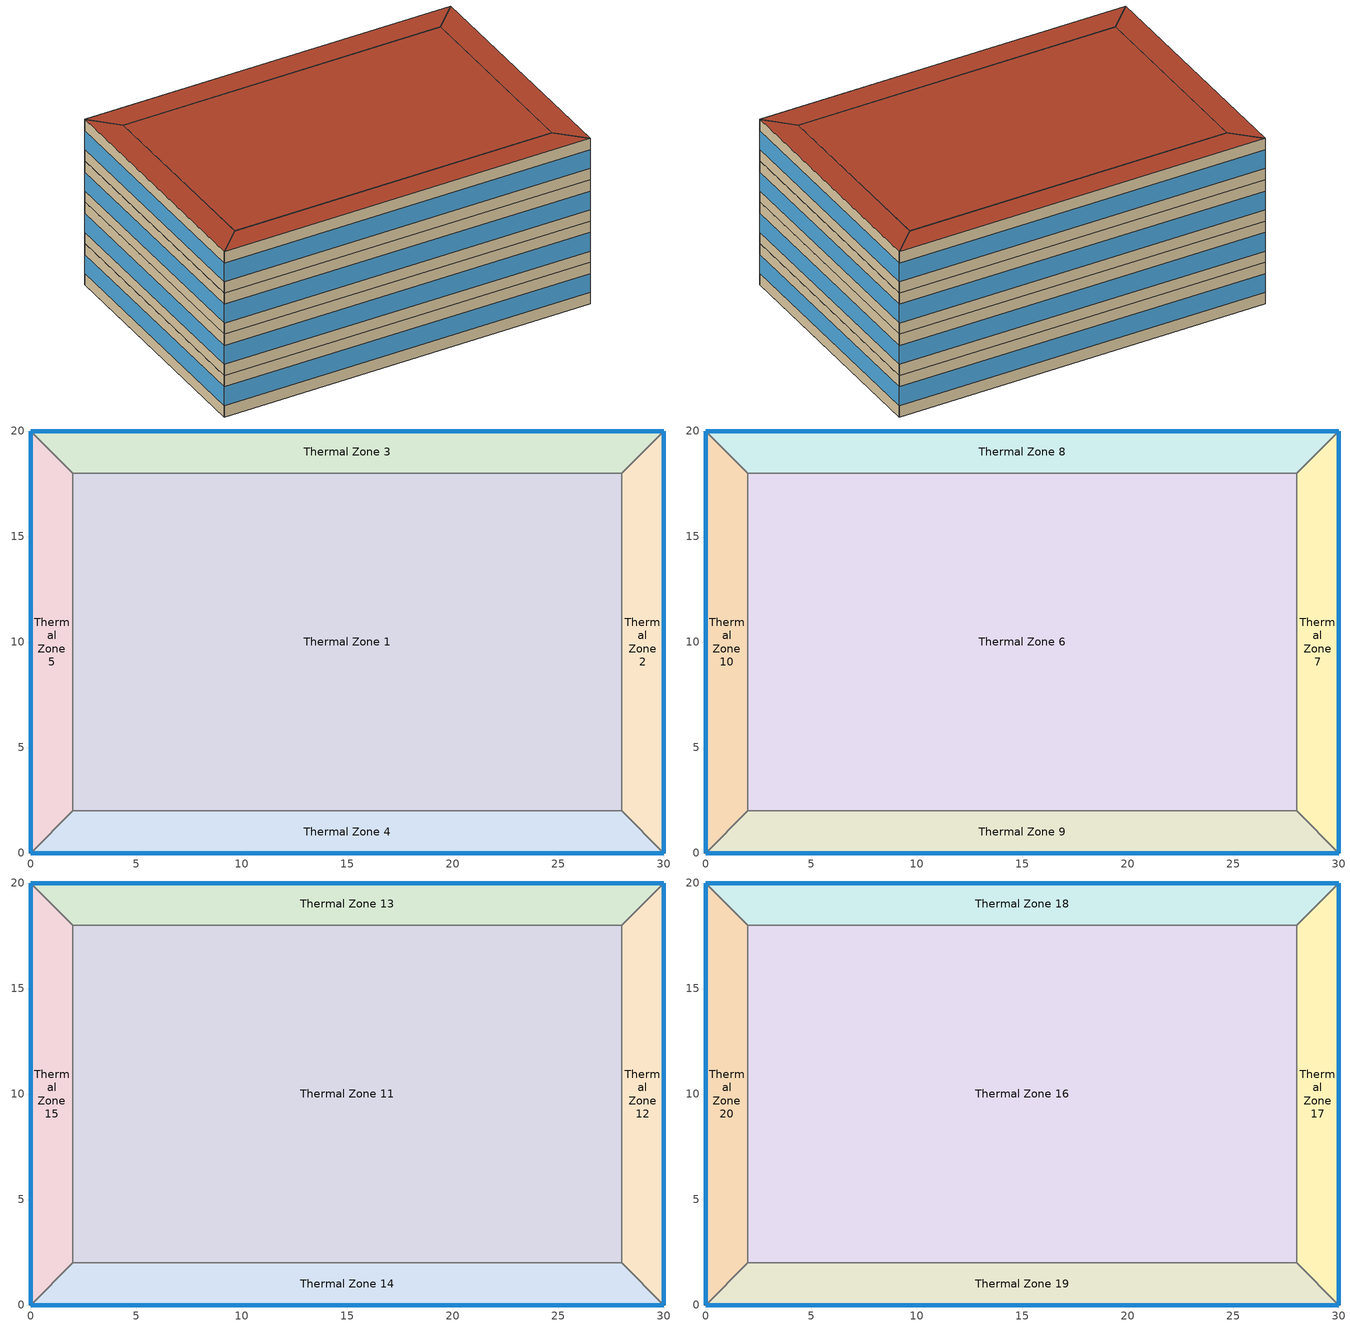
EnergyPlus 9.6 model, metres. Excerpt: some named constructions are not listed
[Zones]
Thermal Zone 1
 floor ground (ExtSlabCarpet): 2,2 2,18 28,18 28,2 z0
 wall to Thermal Zone 5 (Interior Wall): 2,18 2,2 z0:3.5
 wall to Thermal Zone 3 (Interior Wall): 28,18 2,18 z0:3.5
 wall to Thermal Zone 2 (Interior Wall): 28,2 28,18 z0:3.5
 wall to Thermal Zone 4 (Interior Wall): 2,2 28,2 z0:3.5
Thermal Zone 2
 floor ground (ExtSlabCarpet): 28,2 28,18 30,20 30,0 z0
 wall outside (Ext Wall): 30,0 30,20 z0:3.5
 wall to Thermal Zone 4 (Interior Wall): 28,2 30,0 z0:3.5
 wall to Thermal Zone 3 (Interior Wall): 30,20 28,18 z0:3.5
 window (Ext Window): 30,0.01 30,19.99 z0.96:2.54
Thermal Zone 3
 floor ground (ExtSlabCarpet): 2,18 0,20 30,20 28,18 z0
 wall outside (Ext Wall): 30,20 0,20 z0:3.5
 wall to Thermal Zone 5 (Interior Wall): 0,20 2,18 z0:3.5
 window (Ext Window): 29.99,20 0.01,20 z0.96:2.54
Thermal Zone 4
 floor ground (ExtSlabCarpet): 28,2 30,0 0,0 2,2 z0
 wall outside (Ext Wall): 0,0 30,0 z0:3.5
 wall to Thermal Zone 5 (Interior Wall): 2,2 0,0 z0:3.5
 window (Ext Window): 0.01,0 29.99,0 z0.96:2.54
Thermal Zone 5
 floor ground (ExtSlabCarpet): 0,20 2,18 2,2 0,0 z0
 wall outside (Ext Wall): 0,20 0,0 z0:3.5
 window (Ext Window): 0,19.99 0,0.01 z0.96:2.54
Thermal Zone 6
 floor to Thermal Zone 1 (Interior Floor): 2,2 2,18 28,18 28,2 z3.5
 wall to Thermal Zone 10 (Interior Wall): 2,18 2,2 z3.5:7
 wall to Thermal Zone 8 (Interior Wall): 28,18 2,18 z3.5:7
 wall to Thermal Zone 7 (Interior Wall): 28,2 28,18 z3.5:7
 wall to Thermal Zone 9 (Interior Wall): 2,2 28,2 z3.5:7
Thermal Zone 7
 floor to Thermal Zone 2 (Interior Floor): 28,2 28,18 30,20 30,0 z3.5
 wall outside (Ext Wall): 30,0 30,20 z3.5:7
 wall to Thermal Zone 9 (Interior Wall): 28,2 30,0 z3.5:7
 wall to Thermal Zone 8 (Interior Wall): 30,20 28,18 z3.5:7
 window (Ext Window): 30,0.01 30,19.99 z4.46:6.04
Thermal Zone 8
 floor to Thermal Zone 3 (Interior Floor): 2,18 0,20 30,20 28,18 z3.5
 wall outside (Ext Wall): 30,20 0,20 z3.5:7
 wall to Thermal Zone 10 (Interior Wall): 0,20 2,18 z3.5:7
 window (Ext Window): 29.99,20 0.01,20 z4.46:6.04
Thermal Zone 9
 floor to Thermal Zone 4 (Interior Floor): 28,2 30,0 0,0 2,2 z3.5
 wall outside (Ext Wall): 0,0 30,0 z3.5:7
 wall to Thermal Zone 10 (Interior Wall): 2,2 0,0 z3.5:7
 window (Ext Window): 0.01,0 29.99,0 z4.46:6.04
Thermal Zone 10
 floor to Thermal Zone 5 (Interior Floor): 0,20 2,18 2,2 0,0 z3.5
 wall outside (Ext Wall): 0,20 0,0 z3.5:7
 window (Ext Window): 0,19.99 0,0.01 z4.46:6.04
Thermal Zone 11
 floor to Thermal Zone 6 (Interior Floor): 2,2 2,18 28,18 28,2 z7
 wall to Thermal Zone 15 (Interior Wall): 2,18 2,2 z7:10.5
 wall to Thermal Zone 13 (Interior Wall): 28,18 2,18 z7:10.5
 wall to Thermal Zone 12 (Interior Wall): 28,2 28,18 z7:10.5
 wall to Thermal Zone 14 (Interior Wall): 2,2 28,2 z7:10.5
Thermal Zone 12
 floor to Thermal Zone 7 (Interior Floor): 28,2 28,18 30,20 30,0 z7
 wall outside (Ext Wall): 30,0 30,20 z7:10.5
 wall to Thermal Zone 14 (Interior Wall): 28,2 30,0 z7:10.5
 wall to Thermal Zone 13 (Interior Wall): 30,20 28,18 z7:10.5
 window (Ext Window): 30,0.01 30,19.99 z7.96:9.54
Thermal Zone 13
 floor to Thermal Zone 8 (Interior Floor): 2,18 0,20 30,20 28,18 z7
 wall outside (Ext Wall): 30,20 0,20 z7:10.5
 wall to Thermal Zone 15 (Interior Wall): 0,20 2,18 z7:10.5
 window (Ext Window): 29.99,20 0.01,20 z7.96:9.54
Thermal Zone 14
 floor to Thermal Zone 9 (Interior Floor): 28,2 30,0 0,0 2,2 z7
 wall outside (Ext Wall): 0,0 30,0 z7:10.5
 wall to Thermal Zone 15 (Interior Wall): 2,2 0,0 z7:10.5
 window (Ext Window): 0.01,0 29.99,0 z7.96:9.54
Thermal Zone 15
 floor to Thermal Zone 10 (Interior Floor): 0,20 2,18 2,2 0,0 z7
 wall outside (Ext Wall): 0,20 0,0 z7:10.5
 window (Ext Window): 0,19.99 0,0.01 z7.96:9.54
Thermal Zone 16
 floor to Thermal Zone 11 (Interior Floor): 2,2 2,18 28,18 28,2 z10.5
 wall to Thermal Zone 20 (Interior Wall): 2,18 2,2 z10.5:14
 wall to Thermal Zone 18 (Interior Wall): 28,18 2,18 z10.5:14
 wall to Thermal Zone 17 (Interior Wall): 28,2 28,18 z10.5:14
 wall to Thermal Zone 19 (Interior Wall): 2,2 28,2 z10.5:14
 roof outside (Ext Roof): 28,2 28,18 2,18 2,2 z14
Thermal Zone 17
 floor to Thermal Zone 12 (Interior Floor): 28,2 28,18 30,20 30,0 z10.5
 wall outside (Ext Wall): 30,0 30,20 z10.5:14
 wall to Thermal Zone 19 (Interior Wall): 28,2 30,0 z10.5:14
 wall to Thermal Zone 18 (Interior Wall): 30,20 28,18 z10.5:14
 window (Ext Window): 30,0.01 30,19.99 z11.46:13.04
 roof outside (Ext Roof): 30,0 30,20 28,18 28,2 z14
Thermal Zone 18
 floor to Thermal Zone 13 (Interior Floor): 2,18 0,20 30,20 28,18 z10.5
 wall outside (Ext Wall): 30,20 0,20 z10.5:14
 wall to Thermal Zone 20 (Interior Wall): 0,20 2,18 z10.5:14
 window (Ext Window): 29.99,20 0.01,20 z11.46:13.04
 roof outside (Ext Roof): 28,18 30,20 0,20 2,18 z14
Thermal Zone 19
 floor to Thermal Zone 14 (Interior Floor): 28,2 30,0 0,0 2,2 z10.5
 wall outside (Ext Wall): 0,0 30,0 z10.5:14
 wall to Thermal Zone 20 (Interior Wall): 2,2 0,0 z10.5:14
 window (Ext Window): 0.01,0 29.99,0 z11.46:13.04
 roof outside (Ext Roof): 2,2 0,0 30,0 28,2 z14
Thermal Zone 20
 floor to Thermal Zone 15 (Interior Floor): 0,20 2,18 2,2 0,0 z10.5
 wall outside (Ext Wall): 0,20 0,0 z10.5:14
 window (Ext Window): 0,19.99 0,0.01 z11.46:13.04
 roof outside (Ext Roof): 0,0 2,2 2,18 0,20 z14
[SizingPeriod:DesignDay] Month=1; Day of Month=21; Day Type=WinterDesignDay; Daily Dry-Bulb Temperature Range {deltaC}=0; Dry-Bulb Temperature Range Modifier Type=DefaultMultipliers; Barometric Pressure {Pa}=86790; Wind Direction {deg}=140; Rain Indicator=No; Snow Indicator=No; Daylight Saving Time Indicator=No; Solar Model Indicator=ASHRAEClearSky; Sky Clearness=0; Begin Environment Reset Mode=FullResetAtBeginEnvironment
Name | Maximum Dry-Bulb Temperature {C} | Humidity Condition Type | Wetbulb or DewPoint at Maximum Dry-Bulb {C} | Wind Speed {m/s}
SALT-LAKE-CITY-IAP Ann Htg 99.6% Condns DB | -12.4 | Wetbulb | -12.4 | 2.6
SALT-LAKE-CITY-IAP Ann Htg Wind 99.6% Condns WS=>MCDB | 6.8 | Wetbulb | 6.8 | 12.4
SALT-LAKE-CITY-IAP Ann Hum_n 99.6% Condns DP=>MCDB | -10.7 | Dewpoint | -16.2 | 2.6
[Material] Thermal Absorptance=0.9
Name | Roughness | Thickness m | Conductivity W/m-K | Density kg/m3 | Specific Heat J/kg-K | Solar Absorptance | Visible Absorptance
F16 Acoustic tile | MediumSmooth | 0.0191 | 0.06 | 368 | 590 | 0.3 | 0.3
M11 100mm lightweight concrete | MediumRough | 0.1016 | 0.53 | 1280 | 840 | 0.5 | 0.5
[Material:AirGap]
F05 Ceiling air space resistance: Thermal Resistance m2-K/W=0.18
[Construction]
Interior Ceiling: M11 100mm lightweight concrete, F05 Ceiling air space resistance, F16 Acoustic tile
[Curve:Biquadratic] Output Unit Type=Dimensionless
Name | Coefficient1 Constant | Coefficient2 x | Coefficient3 x**2 | Coefficient4 y | Coefficient5 y**2 | Coefficient6 x*y | Minimum Value of x | Maximum Value of x | Minimum Value of y | Maximum Value of y | Input Unit Type for X | Input Unit Type for Y | Minimum Curve Output | Maximum Curve Output
VRF System VRFCoolCapFT 1 | 0.576883 | 0.017448 | 0.000583269 | -1.76324e-06 | -7.474e-09 | -1.30413e-07 | 15 | 24 | -5 | 23 | Temperature | Temperature
VRF System VRFCoolCapFTHi 1 | 0.686736 | 0.0207631 | 0.0005447 | -0.0016218 | -4.259e-07 | -0.0003392 | 15 | 24 | 16 | 43 | Temperature | Temperature
VRF System VRFCoolEIRFT 1 | 0.989011 | -0.0234797 | 0.000199711 | 0.00596834 | -1.0289e-07 | -0.00015686 | 15 | 24 | -5 | 23 | Temperature | Temperature
VRF System VRFCoolEIRFTHi 1 | -1.43951 | 0.161985 | -0.00349118 | 0.0269443 | 0.000134616 | -0.000671494 | 15 | 23.9 | 16.8 | 43.3 | Temperature | Temperature
VRF System VRFHeatCapFT 1 | 1.01209 | -0.00124676 | -0.000127185 | 0.0267564 | -4.986e-07 | -0.000263524 | 21.1 | 27.2 | -20 | 3.33 | Temperature | Temperature
VRF System VRFHeatCapFTHi 1 | 2.58599 | -0.0953227 | 0.000955329 | 0 | 0 | 0 | 21.1 | 27.2 | -9.44 | 15 | Temperature | Temperature
VRF System VRFHeatEIRFT 1 | 0.722429 | 0.00345666 | 0.000650703 | -0.00264354 | 0.00124648 | -0.000100916 | 21.1 | 27.2 | -20 | 3.33 | Temperature | Temperature
VRF System VRFHeatEIRFTHi 1 | 1.38857 | -0.0229771 | 0.000537274 | -0.0273937 | 0.000403043 | -5.9786e-05 | 21.1 | 27.2 | 0 | 1 | Temperature | Temperature
VRF System CoolingLengthCorrectionFactor 1 | 2.03882 | -0.00242606 | 3.5512e-06 | -1.68581 | 0.668703 | -4.5706e-05 | 7.62 | 182.88 | 0.8 | 1.5 | Temperature | Temperature
VRF System HeatingLengthCorrectionFactor 1 | 1 | 0 | 0 | 0 | 0 | 0 | 0 | 1 | 0 | 1 | Dimensionless | Dimensionless
VRF System Heat Recovery Cooling Cap Modifier 1; VRF System Heat Recovery Heating Cap Modifier 1 | 0.9 | 0 | 0 | 0 | 0 | 0 | 0 | 1 | 0 | 1 | Dimensionless | Dimensionless
VRF System Heat Recovery Cooling Energy Modifier 1; VRF System Heat Recovery Heating Energy Modifier 1 | 1.1 | 0 | 0 | 0 | 0 | 0 | 0 | 1 | 0 | 1 | Dimensionless | Dimensionless
Coil Heating DX Variable Refrigerant Flow 1 VRFTUHeatCAPFT | 0.375444 | 0.0668191 | -0.00194171 | 0.0442618 | -0.000400958 | -0.00148198 | 21.11 | 27.22 | -15 | 18.33 | Temperature | Temperature | 0.6074 | 1
[Curve:Cubic]
Name | Coefficient1 Constant | Coefficient2 x | Coefficient3 x**2 | Coefficient4 x**3 | Minimum Value of x | Maximum Value of x | Input Unit Type for X | Output Unit Type
VRF System VRFCoolCapFTBoundary 1 | 25.73 | -0.0315004 | -0.014166 | 0 | 11 | 30 | Temperature | Temperature
VRF System VRFCoolEIRFTBoundary 1 | 25.7347 | -0.0315004 | -0.014166 | 0 | 15 | 24 | Temperature | Temperature
VRF System CoolingEIRLowPLR 1 | 0.454123 | -0.172969 | 1.08287 | -0.361848 | 0.5 | 1 | Temperature | Temperature
VRF System CoolingEIRHiPLR 1; VRF System HeatingEIRHiPLR 1 | 1 | 0 | 0 | 0 | 1 | 1.5 | Dimensionless | Dimensionless
VRF System CoolingCombRatio 1 | 0.576593 | 0.634941 | -0.307609 | 0.0960753 | 1 | 1.5 | Dimensionless | Dimensionless
VRF System VRFCPLFFPLR 1; VRF System VRFCPLFFPLR 2 | 0.85 | 0.15 | 0 | 0 | 1 | 1 | Dimensionless | Dimensionless
VRF System VRFHeatCapFTBoundary 1; VRF System VRFHeatEIRFTBoundary 1 | 58.577 | -3.0255 | 0.0193 | 0 | 15 | 23.9 | Temperature | Temperature
VRF System HeatingEIRLowPLR 1 | 0.392474 | 0.0760164 | 0.698324 | -0.168841 | 0.5 | 1 | Dimensionless | Dimensionless
VRF System HeatingCombRatio 1 | 0.76672 | 0.26173 | -0.015911 | -0.0125388 | 1 | 1.5 | Dimensionless | Dimensionless
Fan On Off Efficiency Curve 6 | 1 | 0 | 0 | 0 | 0 | 1
[Curve:Quadratic]
Coil Heating DX Variable Refrigerant Flow 1 VRFACCoolCapFFF: Coefficient1 Constant=0.8; Coefficient2 x=0.2; Coefficient3 x**2=0; Minimum Value of x=0.5; Maximum Value of x=1.5
[Curve:Exponent]
Fan On Off Power Curve 19: Coefficient1 Constant=1; Coefficient2 Constant=0; Coefficient3 Constant=0; Minimum Value of x=0; Maximum Value of x=1
